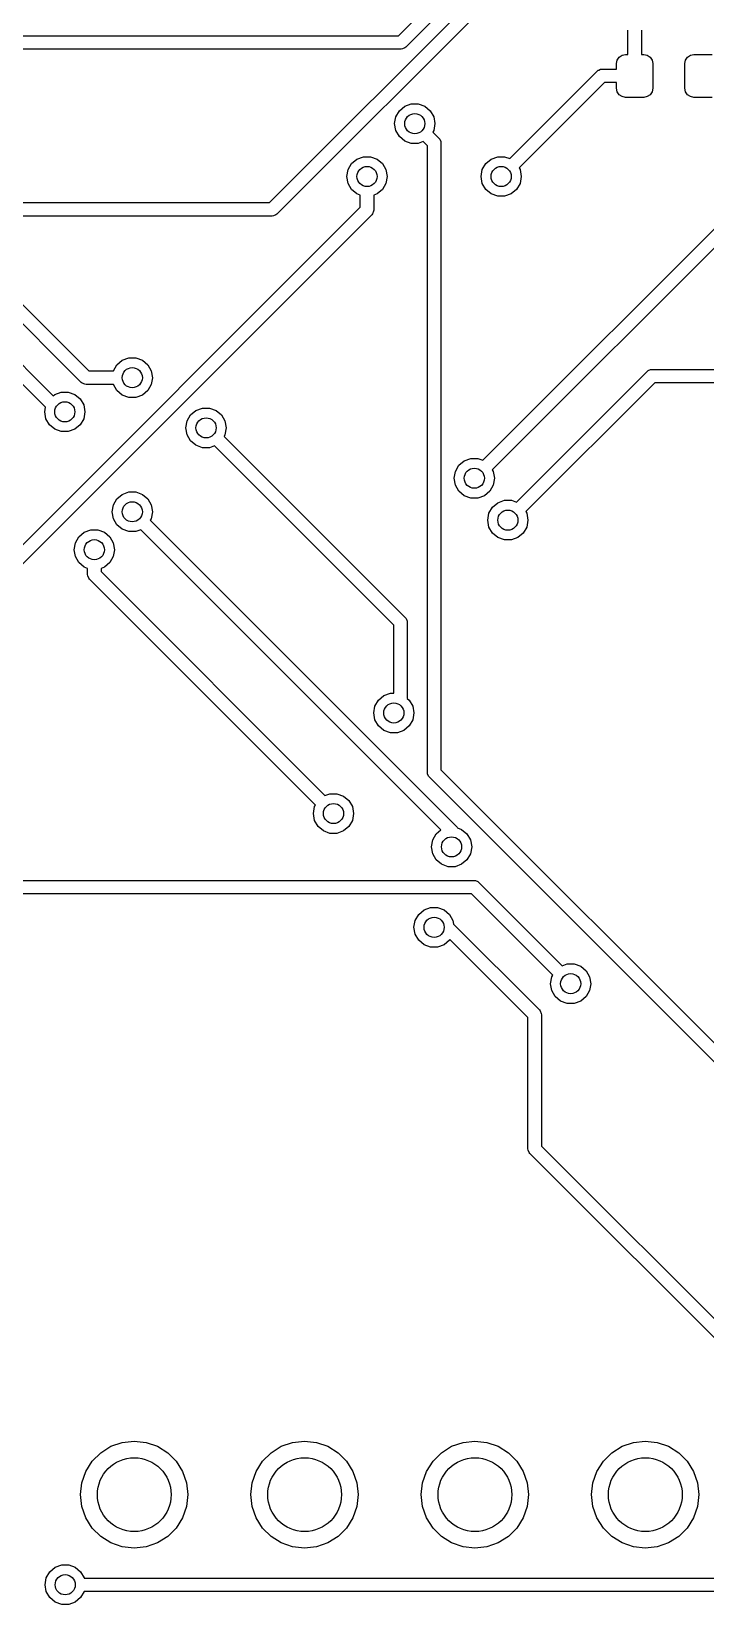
# Model space of a CAD drawing. Extents: x 2.09 to 5.54, y -4.3 to -1.49.
# Drawn here: x 2.756 to 3.151, y -3.634 to -2.71 of the extents above; entities that cross this region are included whole.
import ezdxf

# ---------------------------------------------------------------- set-up
doc = ezdxf.new("R2010")
doc.units = 0
doc.header["$MEASUREMENT"] = 0
doc.layers.add('BLACK', color=7, linetype='CONTINUOUS')

msp = doc.modelspace()

# ---------------------------------------------------------------- linework, layer by layer
at = {"layer": 'BLACK', "linetype": 'CONTINUOUS'}
for p, q in [((2.9712, -2.7126), (3.13937, -2.54443)), ((3.14325, -2.55168), (2.97562, -2.71932)), ((2.89544, -2.81063), (3.11878, -2.58729)), ((3.12435, -2.59286), (2.89986, -2.81735)), ((2.60749, -2.7126), (2.9712, -2.7126)), ((3.10591, -2.72362), (3.10591, -2.70945)), ((3.11378, -2.70945), (3.11378, -2.72362)), ((2.97283, -2.72047), (2.60913, -2.72047)), ((2.9736, -2.7204), (2.97283, -2.72047)), ((2.97502, -2.71981), (2.9736, -2.7204)), ((2.97562, -2.71932), (2.97502, -2.71981)), ((3.10077, -2.72518), (3.10249, -2.72403)), ((3.10249, -2.72403), (3.10453, -2.72362)), ((3.10453, -2.72362), (3.10591, -2.72362)), ((3.11378, -2.72362), (3.11516, -2.72362)), ((3.11516, -2.72362), (3.11719, -2.72403)), ((3.11719, -2.72403), (3.11892, -2.72518)), ((3.14093, -2.72518), (3.14265, -2.72403)), ((3.14265, -2.72403), (3.14469, -2.72362)), ((3.14469, -2.72362), (3.15531, -2.72362)), ((3.03649, -2.78471), (3.08777, -2.73344)), ((3.08777, -2.73344), (3.08836, -2.73295)), ((3.08836, -2.73295), (3.08878, -2.73277)), ((3.08878, -2.73277), (3.08978, -2.73236)), ((3.08978, -2.73236), (3.09055, -2.73228)), ((3.09055, -2.73228), (3.09921, -2.73228)), ((3.09921, -2.72894), (3.09962, -2.7269)), ((3.09921, -2.73228), (3.09921, -2.72894)), ((3.09962, -2.7269), (3.10077, -2.72518)), ((3.11892, -2.72518), (3.12007, -2.7269)), ((3.12007, -2.7269), (3.12047, -2.72894)), ((3.12047, -2.72894), (3.12047, -2.7435)), ((3.13937, -2.72894), (3.13977, -2.7269)), ((3.13937, -2.7435), (3.13937, -2.72894)), ((3.13977, -2.7269), (3.14093, -2.72518)), ((3.09218, -2.74016), (3.04205, -2.79029)), ((3.09921, -2.74016), (3.09218, -2.74016)), ((3.09921, -2.7435), (3.09921, -2.74016)), ((3.09962, -2.74554), (3.09921, -2.7435)), ((3.10077, -2.74726), (3.09962, -2.74554)), ((3.10249, -2.74841), (3.10077, -2.74726)), ((3.10453, -2.74882), (3.10249, -2.74841)), ((3.11516, -2.74882), (3.10453, -2.74882)), ((3.11719, -2.74841), (3.11516, -2.74882)), ((3.11892, -2.74726), (3.11719, -2.74841)), ((3.12007, -2.74554), (3.11892, -2.74726)), ((3.12047, -2.7435), (3.12007, -2.74554)), ((3.13977, -2.74554), (3.13937, -2.7435)), ((3.14093, -2.74726), (3.13977, -2.74554)), ((3.14265, -2.74841), (3.14093, -2.74726)), ((3.14469, -2.74882), (3.14265, -2.74841)), ((3.15531, -2.74882), (3.14469, -2.74882)), ((2.96898, -2.76426), (2.96969, -2.76022)), ((2.96969, -2.76022), (2.97174, -2.75666)), ((2.97174, -2.75666), (2.97489, -2.75403)), ((2.97489, -2.75403), (2.97874, -2.75262)), ((2.97874, -2.75262), (2.98284, -2.75262)), ((2.98284, -2.75262), (2.9867, -2.75403)), ((2.9867, -2.75403), (2.98984, -2.75666)), ((2.98984, -2.75666), (2.99189, -2.76022)), ((2.99189, -2.76022), (2.9926, -2.76426)), ((2.96969, -2.7683), (2.96898, -2.76426)), ((2.97174, -2.77185), (2.96969, -2.7683)), ((2.99189, -2.7683), (2.99134, -2.76924)), ((2.99134, -2.76924), (2.99491, -2.77281)), ((2.9926, -2.76426), (2.99189, -2.7683)), ((2.97489, -2.77448), (2.97174, -2.77185)), ((2.97874, -2.77589), (2.97489, -2.77448)), ((2.98284, -2.77589), (2.97874, -2.77589)), ((2.98578, -2.77482), (2.98284, -2.77589)), ((2.98819, -2.77722), (2.98578, -2.77482)), ((2.98819, -3.14518), (2.98819, -2.77722)), ((2.99491, -2.77281), (2.9954, -2.7734)), ((2.9954, -2.7734), (2.99599, -2.77482)), ((2.99599, -2.77482), (2.99606, -2.77559)), ((2.99606, -2.77559), (2.99606, -3.14355)), ((2.94166, -2.79124), (2.94371, -2.78768)), ((2.94371, -2.78768), (2.94685, -2.78505)), ((2.94685, -2.78505), (2.9507, -2.78364)), ((2.9507, -2.78364), (2.95481, -2.78364)), ((2.95481, -2.78364), (2.95866, -2.78505)), ((2.95866, -2.78505), (2.9618, -2.78768)), ((2.9618, -2.78768), (2.96385, -2.79124)), ((3.0204, -2.79124), (3.02245, -2.78768)), ((3.02245, -2.78768), (3.02559, -2.78505)), ((3.02559, -2.78505), (3.02945, -2.78364)), ((3.02945, -2.78364), (3.03355, -2.78364)), ((3.03355, -2.78364), (3.03649, -2.78471)), ((2.94094, -2.79528), (2.94166, -2.79124)), ((2.94166, -2.79932), (2.94094, -2.79528)), ((2.96385, -2.79124), (2.96457, -2.79528)), ((2.96457, -2.79528), (2.96385, -2.79932)), ((3.01969, -2.79528), (3.0204, -2.79124)), ((3.0204, -2.79932), (3.01969, -2.79528)), ((3.04205, -2.79029), (3.04259, -2.79124)), ((3.04259, -2.79124), (3.04331, -2.79528)), ((3.04331, -2.79528), (3.04259, -2.79932)), ((2.94371, -2.80287), (2.94166, -2.79932)), ((2.94685, -2.8055), (2.94371, -2.80287)), ((2.94882, -2.80622), (2.94685, -2.8055)), ((2.94882, -2.81333), (2.94882, -2.80622)), ((2.95866, -2.8055), (2.95669, -2.80622)), ((2.95669, -2.80622), (2.95669, -2.81496)), ((2.9618, -2.80287), (2.95866, -2.8055)), ((2.96385, -2.79932), (2.9618, -2.80287)), ((3.02245, -2.80287), (3.0204, -2.79932)), ((3.02559, -2.8055), (3.02245, -2.80287)), ((3.02945, -2.80691), (3.02559, -2.8055)), ((3.03355, -2.80691), (3.02945, -2.80691)), ((3.0374, -2.8055), (3.03355, -2.80691)), ((3.04054, -2.80287), (3.0374, -2.8055)), ((3.04259, -2.79932), (3.04054, -2.80287)), ((2.57913, -2.81063), (2.89544, -2.81063)), ((2.64713, -3.11502), (2.94882, -2.81333)), ((2.95662, -2.81573), (2.95603, -2.81715)), ((2.95669, -2.81496), (2.95662, -2.81573)), ((3.02074, -2.96188), (3.17293, -2.80969)), ((3.17735, -2.81641), (3.0263, -2.96746)), ((2.89707, -2.8185), (2.58076, -2.8185)), ((2.95554, -2.81774), (2.65069, -3.12259)), ((2.89784, -2.81843), (2.89707, -2.8185)), ((2.89926, -2.81784), (2.89784, -2.81843)), ((2.89986, -2.81735), (2.89926, -2.81784)), ((2.95603, -2.81715), (2.95554, -2.81774)), ((2.68772, -2.84317), (2.76854, -2.92399)), ((2.72315, -2.84317), (2.78943, -2.90945)), ((2.76404, -2.93063), (2.68216, -2.84875)), ((2.78501, -2.91617), (2.71759, -2.84875)), ((2.80386, -2.90935), (2.80591, -2.90579)), ((2.80591, -2.90579), (2.80906, -2.90316)), ((2.80906, -2.90316), (2.81291, -2.90175)), ((2.81291, -2.90175), (2.81701, -2.90175)), ((2.81701, -2.90175), (2.82087, -2.90316)), ((2.82087, -2.90316), (2.82401, -2.90579)), ((2.82401, -2.90579), (2.82606, -2.90935)), ((3.11781, -2.9092), (3.11923, -2.90861)), ((3.11923, -2.90861), (3.12, -2.90854)), ((3.12, -2.90854), (3.22433, -2.90854)), ((2.78561, -2.91666), (2.78501, -2.91617)), ((2.78703, -2.91725), (2.78561, -2.91666)), ((2.7878, -2.91732), (2.78703, -2.91725)), ((2.79528, -2.91732), (2.7878, -2.91732)), ((2.78943, -2.90945), (2.79528, -2.90945)), ((2.79528, -2.90945), (2.80384, -2.90945)), ((2.80384, -2.91732), (2.79528, -2.91732)), ((2.80384, -2.90945), (2.80386, -2.90935)), ((2.80386, -2.91743), (2.80384, -2.91732)), ((2.80591, -2.92098), (2.80386, -2.91743)), ((2.82606, -2.91743), (2.82401, -2.92098)), ((2.82606, -2.90935), (2.82677, -2.91339)), ((2.82677, -2.91339), (2.82606, -2.91743)), ((3.04043, -2.98647), (3.11721, -2.90969)), ((3.12163, -2.91641), (3.04599, -2.99205)), ((3.11721, -2.90969), (3.11781, -2.9092)), ((3.21947, -2.91641), (3.12163, -2.91641)), ((2.76854, -2.92399), (2.76944, -2.92323)), ((2.76944, -2.92323), (2.7733, -2.92183)), ((2.7733, -2.92183), (2.7774, -2.92183)), ((2.7774, -2.92183), (2.78125, -2.92323)), ((2.78125, -2.92323), (2.7844, -2.92587)), ((2.7844, -2.92587), (2.78645, -2.92942)), ((2.80906, -2.92361), (2.80591, -2.92098)), ((2.81291, -2.92502), (2.80906, -2.92361)), ((2.81701, -2.92502), (2.81291, -2.92502)), ((2.82087, -2.92361), (2.81701, -2.92502)), ((2.82401, -2.92098), (2.82087, -2.92361)), ((2.76354, -2.93346), (2.76404, -2.93063)), ((2.76425, -2.9375), (2.76354, -2.93346)), ((2.78645, -2.92942), (2.78716, -2.93346)), ((2.78716, -2.93346), (2.78645, -2.9375)), ((2.84717, -2.93882), (2.84922, -2.93526)), ((2.84922, -2.93526), (2.85236, -2.93263)), ((2.85236, -2.93263), (2.85622, -2.93122)), ((2.85622, -2.93122), (2.86032, -2.93122)), ((2.86032, -2.93122), (2.86417, -2.93263)), ((2.86417, -2.93263), (2.86732, -2.93526)), ((2.86732, -2.93526), (2.86937, -2.93882)), ((2.7663, -2.94105), (2.76425, -2.9375)), ((2.76944, -2.94369), (2.7663, -2.94105)), ((2.7733, -2.94509), (2.76944, -2.94369)), ((2.7774, -2.94509), (2.7733, -2.94509)), ((2.78125, -2.94369), (2.7774, -2.94509)), ((2.7844, -2.94105), (2.78125, -2.94369)), ((2.78645, -2.9375), (2.7844, -2.94105)), ((2.84646, -2.94286), (2.84717, -2.93882)), ((2.84717, -2.9469), (2.84646, -2.94286)), ((2.86937, -2.93882), (2.87008, -2.94286)), ((2.87008, -2.94286), (2.86937, -2.9469)), ((2.84922, -2.95045), (2.84717, -2.9469)), ((2.85236, -2.95308), (2.84922, -2.95045)), ((2.85622, -2.95449), (2.85236, -2.95308)), ((2.86032, -2.95449), (2.85622, -2.95449)), ((2.86326, -2.95342), (2.86032, -2.95449)), ((2.9685, -3.05866), (2.86326, -2.95342)), ((2.86937, -2.9469), (2.86882, -2.94784)), ((2.86882, -2.94784), (2.97522, -3.05424)), ((3.0067, -2.96485), (3.00984, -2.96221)), ((3.00984, -2.96221), (3.0137, -2.96081)), ((3.0137, -2.96081), (3.0178, -2.96081)), ((3.0178, -2.96081), (3.02074, -2.96188)), ((3.00394, -2.97244), (3.00465, -2.9684)), ((3.00465, -2.97648), (3.00394, -2.97244)), ((3.00465, -2.9684), (3.0067, -2.96485)), ((3.0263, -2.96746), (3.02685, -2.9684)), ((3.02685, -2.9684), (3.02756, -2.97244)), ((3.02756, -2.97244), (3.02685, -2.97648)), ((2.80591, -2.98453), (2.80906, -2.9819)), ((2.80906, -2.9819), (2.81291, -2.98049)), ((2.81291, -2.98049), (2.81701, -2.98049)), ((2.81701, -2.98049), (2.82087, -2.9819)), ((2.82087, -2.9819), (2.82401, -2.98453)), ((3.0067, -2.98003), (3.00465, -2.97648)), ((3.00984, -2.98267), (3.0067, -2.98003)), ((3.0137, -2.98407), (3.00984, -2.98267)), ((3.02165, -2.98267), (3.0178, -2.98407)), ((3.0248, -2.98003), (3.02165, -2.98267)), ((3.02685, -2.97648), (3.0248, -2.98003)), ((2.80315, -2.99213), (2.80386, -2.98809)), ((2.80386, -2.99617), (2.80315, -2.99213)), ((2.80386, -2.98809), (2.80591, -2.98453)), ((2.82401, -2.98453), (2.82606, -2.98809)), ((2.82606, -2.98809), (2.82677, -2.99213)), ((2.82677, -2.99213), (2.82606, -2.99617)), ((3.0178, -2.98407), (3.0137, -2.98407)), ((3.02433, -2.993), (3.02639, -2.98944)), ((3.02639, -2.98944), (3.02953, -2.98681)), ((3.02953, -2.98681), (3.03338, -2.9854)), ((3.03338, -2.9854), (3.03748, -2.9854)), ((3.03748, -2.9854), (3.04043, -2.98647)), ((3.04599, -2.99205), (3.04653, -2.993)), ((2.80591, -2.99972), (2.80386, -2.99617)), ((2.80906, -3.00235), (2.80591, -2.99972)), ((2.82606, -2.99617), (2.82551, -2.99711)), ((2.82551, -2.99711), (3.00517, -3.17677)), ((3.02362, -2.99704), (3.02433, -2.993)), ((3.02433, -3.00107), (3.02362, -2.99704)), ((3.02639, -3.00463), (3.02433, -3.00107)), ((3.04653, -3.00107), (3.04448, -3.00463)), ((3.04653, -2.993), (3.04724, -2.99704)), ((3.04724, -2.99704), (3.04653, -3.00107)), ((2.78088, -3.0144), (2.78159, -3.01036)), ((2.78159, -3.01036), (2.78364, -3.00681)), ((2.78364, -3.00681), (2.78678, -3.00417)), ((2.78678, -3.00417), (2.79064, -3.00277)), ((2.79064, -3.00277), (2.79474, -3.00277)), ((2.79474, -3.00277), (2.79859, -3.00417)), ((2.79859, -3.00417), (2.80174, -3.00681)), ((2.80174, -3.00681), (2.80379, -3.01036)), ((2.80379, -3.01036), (2.8045, -3.0144)), ((2.81291, -3.00376), (2.80906, -3.00235)), ((2.81701, -3.00376), (2.81291, -3.00376)), ((2.81995, -3.00269), (2.81701, -3.00376)), ((2.99616, -3.17889), (2.81995, -3.00269)), ((3.02953, -3.00726), (3.02639, -3.00463)), ((3.03338, -3.00867), (3.02953, -3.00726)), ((3.03748, -3.00867), (3.03338, -3.00867)), ((3.04134, -3.00726), (3.03748, -3.00867)), ((3.04448, -3.00463), (3.04134, -3.00726)), ((2.78159, -3.01844), (2.78088, -3.0144)), ((2.78364, -3.02199), (2.78159, -3.01844)), ((2.80379, -3.01844), (2.80174, -3.02199)), ((2.8045, -3.0144), (2.80379, -3.01844)), ((2.78678, -3.02463), (2.78364, -3.02199)), ((2.78875, -3.02534), (2.78678, -3.02463)), ((2.78875, -3.02891), (2.78875, -3.02534)), ((2.78883, -3.02968), (2.78875, -3.02891)), ((2.79859, -3.02463), (2.79663, -3.02534)), ((2.79663, -3.02534), (2.79663, -3.02728)), ((2.79663, -3.02728), (2.92808, -3.15873)), ((2.80174, -3.02199), (2.79859, -3.02463)), ((2.78942, -3.0311), (2.78883, -3.02968)), ((2.78991, -3.03169), (2.78942, -3.0311)), ((2.92252, -3.16431), (2.78991, -3.03169)), ((2.97522, -3.05424), (2.97571, -3.05484)), ((2.97571, -3.05484), (2.97571, -3.05484)), ((2.97571, -3.05484), (2.9763, -3.05626)), ((2.9763, -3.05626), (2.97638, -3.05703)), ((2.9685, -3.07087), (2.9685, -3.05866)), ((2.97638, -3.05703), (2.97638, -3.07087)), ((2.9685, -3.0986), (2.9685, -3.07087)), ((2.97638, -3.07087), (2.97638, -3.10166)), ((2.95741, -3.1062), (2.95946, -3.10264)), ((2.95946, -3.10264), (2.9626, -3.10001)), ((2.9626, -3.10001), (2.96645, -3.0986)), ((2.96645, -3.0986), (2.9685, -3.0986)), ((2.97638, -3.10166), (2.97755, -3.10264)), ((2.97755, -3.10264), (2.9796, -3.1062)), ((2.95669, -3.11024), (2.95741, -3.1062)), ((2.95741, -3.11428), (2.95669, -3.11024)), ((2.9796, -3.1062), (2.98031, -3.11024)), ((2.98031, -3.11024), (2.9796, -3.11428)), ((2.95946, -3.11783), (2.95741, -3.11428)), ((2.9626, -3.12046), (2.95946, -3.11783)), ((2.96645, -3.12187), (2.9626, -3.12046)), ((2.97441, -3.12046), (2.97055, -3.12187)), ((2.97755, -3.11783), (2.97441, -3.12046)), ((2.9796, -3.11428), (2.97755, -3.11783)), ((2.97055, -3.12187), (2.96645, -3.12187)), ((2.98826, -3.14595), (2.98819, -3.14518)), ((2.98885, -3.14737), (2.98826, -3.14595)), ((2.98934, -3.14797), (2.98885, -3.14737)), ((3.19126, -3.34988), (2.98934, -3.14797)), ((2.99606, -3.14355), (3.19683, -3.34432)), ((2.92808, -3.15873), (2.93102, -3.15766)), ((2.93102, -3.15766), (2.93512, -3.15766)), ((2.93512, -3.15766), (2.93898, -3.15906)), ((2.92126, -3.16929), (2.92197, -3.16525)), ((2.92197, -3.16525), (2.92252, -3.16431)), ((2.93898, -3.15906), (2.94212, -3.1617)), ((2.94212, -3.1617), (2.94417, -3.16525)), ((2.94417, -3.16525), (2.94488, -3.16929)), ((2.92197, -3.17333), (2.92126, -3.16929)), ((2.92402, -3.17688), (2.92197, -3.17333)), ((2.92717, -3.17952), (2.92402, -3.17688)), ((2.94212, -3.17688), (2.93898, -3.17952)), ((2.94417, -3.17333), (2.94212, -3.17688)), ((2.94488, -3.16929), (2.94417, -3.17333)), ((3.00517, -3.17677), (3.00566, -3.17737)), ((2.93102, -3.18092), (2.92717, -3.17952)), ((2.93512, -3.18092), (2.93102, -3.18092)), ((2.93898, -3.17952), (2.93512, -3.18092)), ((2.99058, -3.18885), (2.99129, -3.18481)), ((2.99129, -3.18481), (2.99334, -3.18126)), ((2.99334, -3.18126), (2.99616, -3.17889)), ((3.00566, -3.17737), (3.00581, -3.17772)), ((3.00581, -3.17772), (3.00829, -3.17862)), ((3.00829, -3.17862), (3.01144, -3.18126)), ((3.01144, -3.18126), (3.01349, -3.18481)), ((3.01349, -3.18481), (3.0142, -3.18885)), ((2.99129, -3.19289), (2.99058, -3.18885)), ((2.99334, -3.19644), (2.99129, -3.19289)), ((3.01349, -3.19289), (3.01144, -3.19644)), ((3.0142, -3.18885), (3.01349, -3.19289)), ((2.99648, -3.19908), (2.99334, -3.19644)), ((3.00034, -3.20048), (2.99648, -3.19908)), ((3.00444, -3.20048), (3.00034, -3.20048)), ((3.00829, -3.19908), (3.00444, -3.20048)), ((3.01144, -3.19644), (3.00829, -3.19908)), ((2.58418, -3.20854), (3.01562, -3.20854)), ((3.01562, -3.20854), (3.01639, -3.20861)), ((3.01639, -3.20861), (3.01781, -3.2092)), ((3.01781, -3.2092), (3.01841, -3.20969)), ((3.01841, -3.20969), (3.06732, -3.2586)), ((3.01399, -3.21641), (2.58255, -3.21641)), ((3.06176, -3.26418), (3.01399, -3.21641)), ((2.98031, -3.23609), (2.98103, -3.23205)), ((2.98103, -3.23205), (2.98308, -3.2285)), ((2.98308, -3.2285), (2.98622, -3.22587)), ((2.98622, -3.22587), (2.99008, -3.22446)), ((2.99008, -3.22446), (2.99418, -3.22446)), ((2.99418, -3.22446), (2.99803, -3.22587)), ((2.99803, -3.22587), (3.00117, -3.2285)), ((3.00117, -3.2285), (3.00322, -3.23205)), ((3.00322, -3.23205), (3.00361, -3.23427)), ((2.98103, -3.24013), (2.98031, -3.23609)), ((2.98308, -3.24369), (2.98103, -3.24013)), ((3.00361, -3.23427), (3.05396, -3.28462)), ((2.98622, -3.24632), (2.98308, -3.24369)), ((2.99008, -3.24773), (2.98622, -3.24632)), ((2.99418, -3.24773), (2.99008, -3.24773)), ((2.99803, -3.24632), (2.99418, -3.24773)), ((3.00117, -3.24369), (2.99803, -3.24632)), ((3.00144, -3.24323), (3.00117, -3.24369)), ((3.04724, -3.28903), (3.00144, -3.24323)), ((3.06732, -3.2586), (3.07026, -3.25753)), ((3.07026, -3.25753), (3.07437, -3.25753)), ((3.07437, -3.25753), (3.07822, -3.25894)), ((3.07822, -3.25894), (3.08136, -3.26157)), ((3.0605, -3.26917), (3.06122, -3.26513)), ((3.06122, -3.2732), (3.0605, -3.26917)), ((3.06122, -3.26513), (3.06176, -3.26418)), ((3.08136, -3.26157), (3.08341, -3.26513)), ((3.08341, -3.26513), (3.08413, -3.26917)), ((3.08413, -3.26917), (3.08341, -3.2732)), ((3.06327, -3.27676), (3.06122, -3.2732)), ((3.06641, -3.27939), (3.06327, -3.27676)), ((3.08136, -3.27676), (3.07822, -3.27939)), ((3.08341, -3.2732), (3.08136, -3.27676)), ((3.05396, -3.28462), (3.05445, -3.28521)), ((3.05445, -3.28521), (3.05504, -3.28663)), ((3.05504, -3.28663), (3.05512, -3.2874)), ((3.05512, -3.2874), (3.05512, -3.36451)), ((3.07026, -3.2808), (3.06641, -3.27939)), ((3.07437, -3.2808), (3.07026, -3.2808)), ((3.07822, -3.27939), (3.07437, -3.2808)), ((3.04724, -3.36614), (3.04724, -3.28903)), ((3.04732, -3.36691), (3.04724, -3.36614)), ((3.04791, -3.36833), (3.04732, -3.36691)), ((3.0484, -3.36893), (3.04791, -3.36833)), ((3.20588, -3.52641), (3.0484, -3.36893)), ((3.05512, -3.36451), (3.21029, -3.51969)), ((2.79149, -3.54953), (2.79647, -3.54454)), ((2.79647, -3.54454), (2.80244, -3.54079)), ((2.80244, -3.54079), (2.8091, -3.53846)), ((2.8091, -3.53846), (2.81611, -3.53767)), ((2.81611, -3.53767), (2.82312, -3.53846)), ((2.82312, -3.53846), (2.82978, -3.54079)), ((2.82978, -3.54079), (2.83575, -3.54454)), ((2.83575, -3.54454), (2.84073, -3.54953)), ((2.89149, -3.54953), (2.89647, -3.54454)), ((2.89647, -3.54454), (2.90244, -3.54079)), ((2.90244, -3.54079), (2.9091, -3.53846)), ((2.9091, -3.53846), (2.91611, -3.53767)), ((2.91611, -3.53767), (2.92312, -3.53846)), ((2.92312, -3.53846), (2.92978, -3.54079)), ((2.92978, -3.54079), (2.93575, -3.54454)), ((2.93575, -3.54454), (2.94073, -3.54953)), ((2.99149, -3.54953), (2.99647, -3.54454)), ((2.99647, -3.54454), (3.00244, -3.54079)), ((3.00244, -3.54079), (3.0091, -3.53846)), ((3.0091, -3.53846), (3.01611, -3.53767)), ((3.01611, -3.53767), (3.02312, -3.53846)), ((3.02312, -3.53846), (3.02978, -3.54079)), ((3.02978, -3.54079), (3.03575, -3.54454)), ((3.03575, -3.54454), (3.04073, -3.54953)), ((3.09149, -3.54953), (3.09647, -3.54454)), ((3.09647, -3.54454), (3.10244, -3.54079)), ((3.10244, -3.54079), (3.1091, -3.53846)), ((3.1091, -3.53846), (3.11611, -3.53767)), ((3.11611, -3.53767), (3.12312, -3.53846)), ((3.12312, -3.53846), (3.12978, -3.54079)), ((3.12978, -3.54079), (3.13575, -3.54454)), ((3.13575, -3.54454), (3.14073, -3.54953)), ((2.7854, -3.56216), (2.78773, -3.5555)), ((2.78773, -3.5555), (2.79149, -3.54953)), ((2.84073, -3.54953), (2.84449, -3.5555)), ((2.84449, -3.5555), (2.84682, -3.56216)), ((2.8854, -3.56216), (2.88773, -3.5555)), ((2.88773, -3.5555), (2.89149, -3.54953)), ((2.94073, -3.54953), (2.94449, -3.5555)), ((2.94449, -3.5555), (2.94682, -3.56216)), ((2.9854, -3.56216), (2.98773, -3.5555)), ((2.98773, -3.5555), (2.99149, -3.54953)), ((3.04073, -3.54953), (3.04449, -3.5555)), ((3.04449, -3.5555), (3.04682, -3.56216)), ((3.0854, -3.56216), (3.08773, -3.5555)), ((3.08773, -3.5555), (3.09149, -3.54953)), ((3.14073, -3.54953), (3.14449, -3.5555)), ((3.14449, -3.5555), (3.14682, -3.56216)), ((2.78461, -3.56917), (2.7854, -3.56216)), ((2.84682, -3.56216), (2.84761, -3.56917)), ((2.88461, -3.56917), (2.8854, -3.56216)), ((2.94682, -3.56216), (2.94761, -3.56917)), ((2.98461, -3.56917), (2.9854, -3.56216)), ((3.04682, -3.56216), (3.04761, -3.56917)), ((3.08461, -3.56917), (3.0854, -3.56216)), ((3.14682, -3.56216), (3.14761, -3.56917)), ((2.7854, -3.57617), (2.78461, -3.56917)), ((2.84761, -3.56917), (2.84682, -3.57617)), ((2.8854, -3.57617), (2.88461, -3.56917)), ((2.94761, -3.56917), (2.94682, -3.57617)), ((2.9854, -3.57617), (2.98461, -3.56917)), ((3.04761, -3.56917), (3.04682, -3.57617)), ((3.0854, -3.57617), (3.08461, -3.56917)), ((3.14761, -3.56917), (3.14682, -3.57617)), ((2.78773, -3.58283), (2.7854, -3.57617)), ((2.79149, -3.5888), (2.78773, -3.58283)), ((2.84449, -3.58283), (2.84073, -3.5888)), ((2.84682, -3.57617), (2.84449, -3.58283)), ((2.88773, -3.58283), (2.8854, -3.57617)), ((2.89149, -3.5888), (2.88773, -3.58283)), ((2.94449, -3.58283), (2.94073, -3.5888)), ((2.94682, -3.57617), (2.94449, -3.58283)), ((2.98773, -3.58283), (2.9854, -3.57617)), ((2.99149, -3.5888), (2.98773, -3.58283)), ((3.04449, -3.58283), (3.04073, -3.5888)), ((3.04682, -3.57617), (3.04449, -3.58283)), ((3.08773, -3.58283), (3.0854, -3.57617)), ((3.09149, -3.5888), (3.08773, -3.58283)), ((3.14449, -3.58283), (3.14073, -3.5888)), ((3.14682, -3.57617), (3.14449, -3.58283)), ((2.79647, -3.59379), (2.79149, -3.5888)), ((2.84073, -3.5888), (2.83575, -3.59379)), ((2.89647, -3.59379), (2.89149, -3.5888)), ((2.94073, -3.5888), (2.93575, -3.59379)), ((2.99647, -3.59379), (2.99149, -3.5888)), ((3.04073, -3.5888), (3.03575, -3.59379)), ((3.09647, -3.59379), (3.09149, -3.5888)), ((3.14073, -3.5888), (3.13575, -3.59379)), ((2.80244, -3.59754), (2.79647, -3.59379)), ((2.8091, -3.59987), (2.80244, -3.59754)), ((2.81611, -3.60066), (2.8091, -3.59987)), ((2.82312, -3.59987), (2.81611, -3.60066)), ((2.82978, -3.59754), (2.82312, -3.59987)), ((2.83575, -3.59379), (2.82978, -3.59754)), ((2.90244, -3.59754), (2.89647, -3.59379)), ((2.9091, -3.59987), (2.90244, -3.59754)), ((2.91611, -3.60066), (2.9091, -3.59987)), ((2.92312, -3.59987), (2.91611, -3.60066)), ((2.92978, -3.59754), (2.92312, -3.59987)), ((2.93575, -3.59379), (2.92978, -3.59754)), ((3.00244, -3.59754), (2.99647, -3.59379)), ((3.0091, -3.59987), (3.00244, -3.59754)), ((3.01611, -3.60066), (3.0091, -3.59987)), ((3.02312, -3.59987), (3.01611, -3.60066)), ((3.02978, -3.59754), (3.02312, -3.59987)), ((3.03575, -3.59379), (3.02978, -3.59754)), ((3.10244, -3.59754), (3.09647, -3.59379)), ((3.1091, -3.59987), (3.10244, -3.59754)), ((3.11611, -3.60066), (3.1091, -3.59987)), ((3.12312, -3.59987), (3.11611, -3.60066)), ((3.12978, -3.59754), (3.12312, -3.59987)), ((3.13575, -3.59379), (3.12978, -3.59754)), ((2.76969, -3.61182), (2.77354, -3.61042)), ((2.77354, -3.61042), (2.77764, -3.61042)), ((2.77764, -3.61042), (2.7815, -3.61182)), ((2.76378, -3.62205), (2.76449, -3.61801)), ((2.76449, -3.61801), (2.76654, -3.61446)), ((2.76654, -3.61446), (2.76969, -3.61182)), ((2.7815, -3.61182), (2.78464, -3.61446)), ((2.78464, -3.61446), (2.78669, -3.61801)), ((2.78669, -3.61801), (2.78671, -3.61811)), ((2.78671, -3.61811), (3.1616, -3.61811)), ((2.76449, -3.62609), (2.76378, -3.62205)), ((2.76654, -3.62964), (2.76449, -3.62609)), ((2.78669, -3.62609), (2.78464, -3.62964)), ((2.78671, -3.62598), (2.78669, -3.62609)), ((3.16323, -3.62598), (2.78671, -3.62598)), ((2.76969, -3.63228), (2.76654, -3.62964)), ((2.77354, -3.63368), (2.76969, -3.63228)), ((2.77764, -3.63368), (2.77354, -3.63368)), ((2.7815, -3.63228), (2.77764, -3.63368)), ((2.78464, -3.62964), (2.7815, -3.63228))]:
    msp.add_line(p, q, dxfattribs=at)
at = {"layer": 'BLACK'}
for centre, radius in [((2.98079, -2.76426), 0.00591), ((2.95276, -2.79528), 0.00591), ((3.0315, -2.79528), 0.00591), ((2.81496, -2.91339), 0.00591), ((2.77535, -2.93346), 0.00591), ((2.85827, -2.94286), 0.00591), ((3.01575, -2.97244), 0.00591), ((2.81496, -2.99213), 0.00591), ((3.03543, -2.99704), 0.00591), ((2.79269, -3.0144), 0.00591), ((2.9685, -3.11024), 0.00591), ((2.93307, -3.16929), 0.00591), ((3.00239, -3.18885), 0.00591), ((2.99213, -3.23609), 0.00591), ((3.07231, -3.26917), 0.00591), ((2.81611, -3.56917), 0.02165), ((2.91611, -3.56917), 0.02165), ((3.01611, -3.56917), 0.02165), ((3.11611, -3.56917), 0.02165), ((2.77559, -3.62205), 0.00591)]:
    msp.add_circle(centre, radius, dxfattribs=at)

doc.saveas('drawing.dxf')
